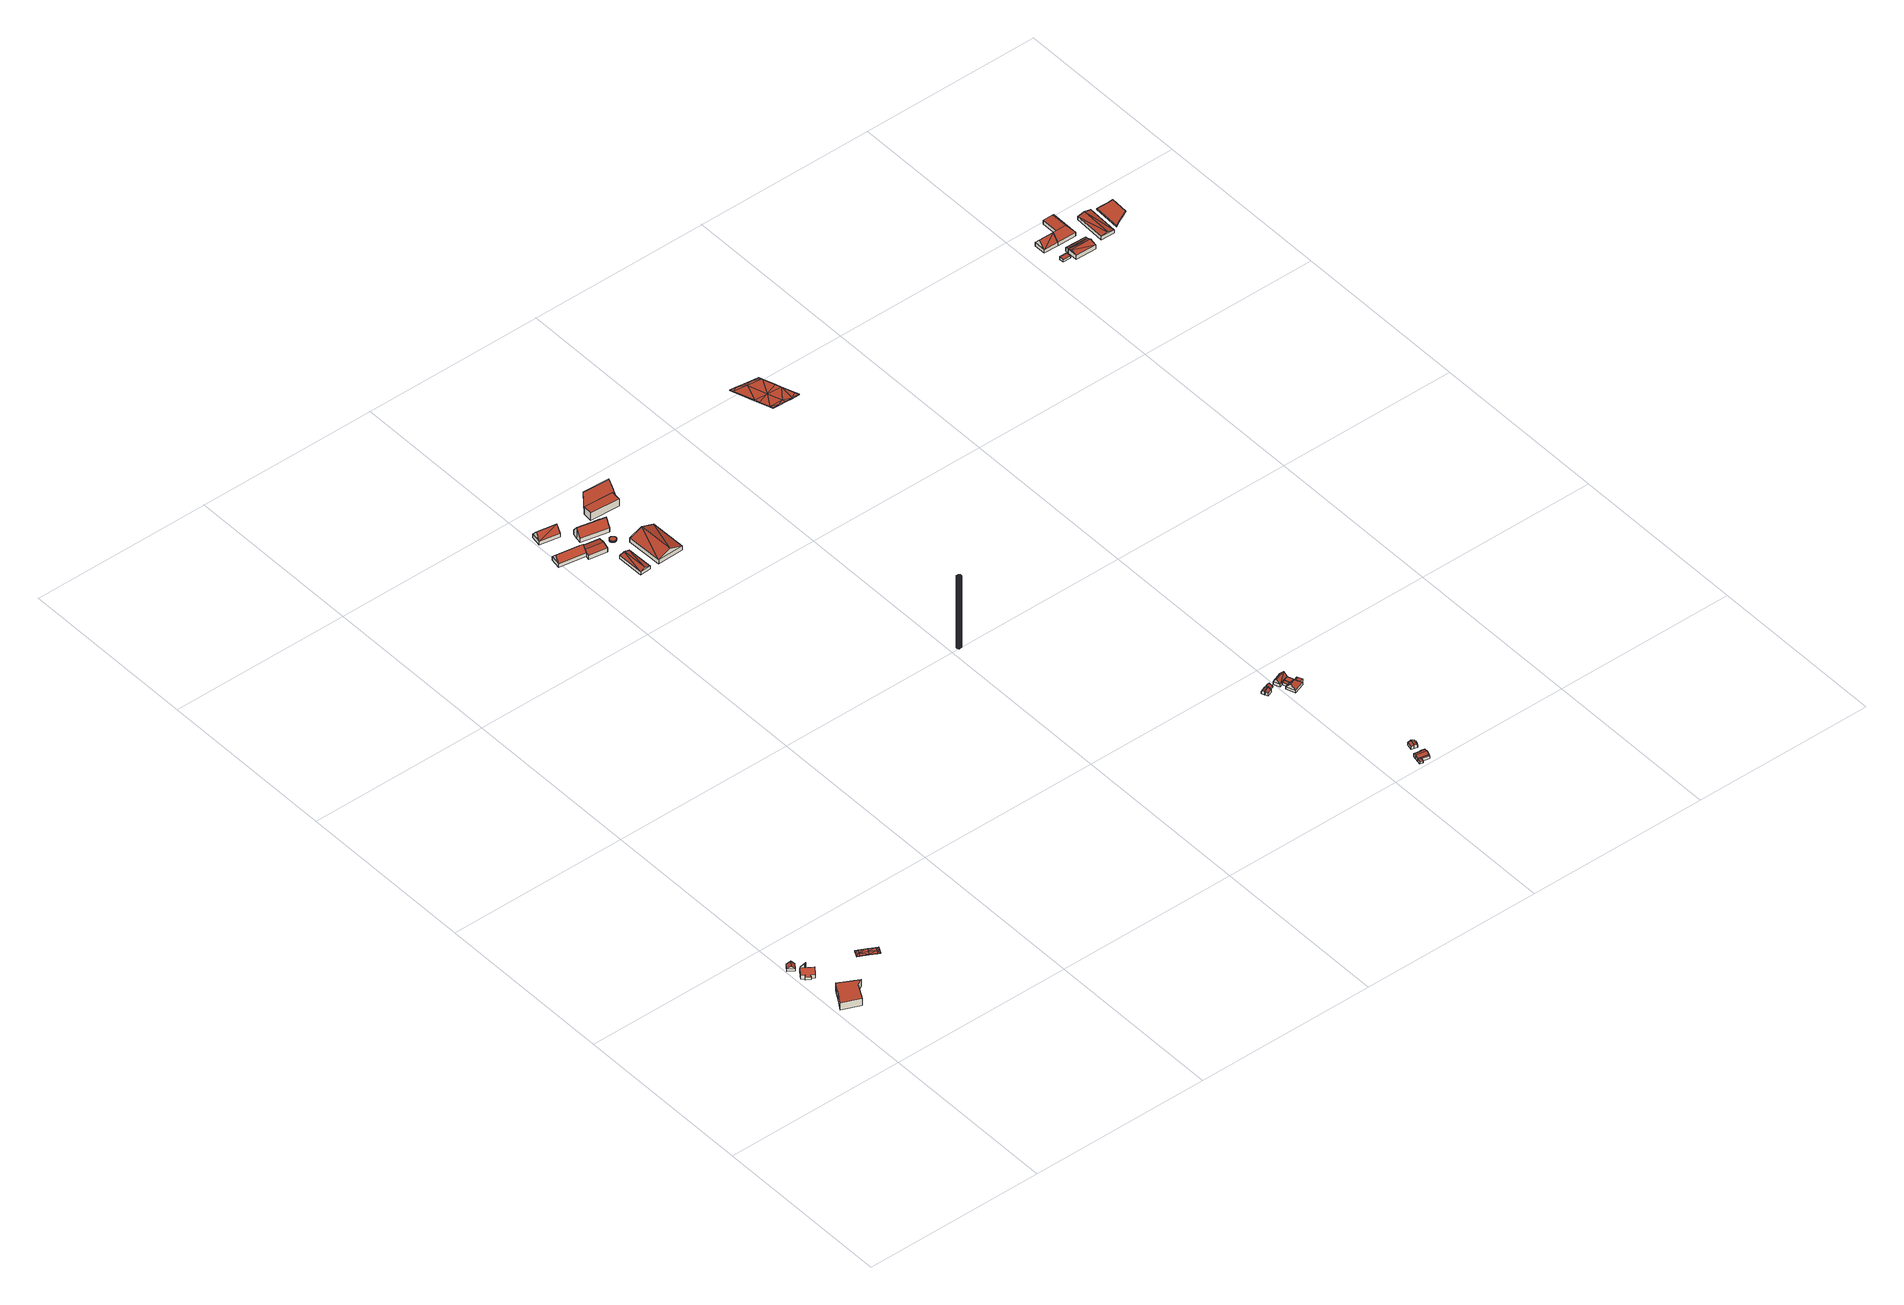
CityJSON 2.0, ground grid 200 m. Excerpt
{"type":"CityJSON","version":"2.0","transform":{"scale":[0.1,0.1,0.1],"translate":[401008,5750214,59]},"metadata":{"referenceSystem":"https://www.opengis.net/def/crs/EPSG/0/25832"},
"CityObjects":{
"building1":{"type":"Building","attributes":{"Gemeindeschluessel":"05515000","Geometrietyp2DReferenz":"3000","function":"51003_1201","roofType":"1000","measuredHeight":9},"geometry":[{"type":"Solid","lod":"2","boundaries":[[[[0,1,2,3]],[[4,5,1,0]],[[6,7,5,4]],[[8,9,7,6]],[[10,11,9,8]],[[12,13,11,10]],[[14,15,13,12]],[[3,2,15,14]],[[12,10,8,6,4,0,3,14]],[[1,5,7,9,11,13,15,2]]]],"semantics":{"surfaces":[{"type":"WallSurface"},{"type":"RoofSurface"},{"type":"GroundSurface"}],"values":[[0,0,0,0,0,0,0,0,1,2]]}}]},
"building2":{"type":"Building","attributes":{"Gemeindeschluessel":"05515000","Geometrietyp2DReferenz":"3000","function":"31001_2460","roofType":"3100","measuredHeight":5.91},"geometry":[{"type":"Solid","lod":"2","boundaries":[[[[16,17,18,19]],[[20,21,17,16]],[[22,23,21,20]],[[19,18,23,22]],[[16,24,20]],[[22,25,19]],[[19,25,24,16]],[[20,24,25,22]],[[17,21,23,18]]]],"semantics":{"surfaces":[{"type":"WallSurface"},{"type":"RoofSurface"},{"type":"GroundSurface"}],"values":[[0,0,0,0,0,0,1,1,2]]}}]},
"building3":{"type":"Building","attributes":{"Gemeindeschluessel":"05515000","Geometrietyp2DReferenz":"3000","function":"31001_1000","roofType":"3100","measuredHeight":9.45},"address":[{"country":"Germany","locality":"Münster","thoroughfareNumber":"123","thoroughfareName":"Am Kattwinkel"}],"geometry":[{"type":"Solid","lod":"2","boundaries":[[[[26,27,28,29]],[[30,31,27,26]],[[32,33,31,30]],[[34,35,33,32]],[[36,37,35,34]],[[38,39,37,36]],[[40,41,39,38]],[[42,43,41,40]],[[44,45,43,42]],[[46,47,45,44]],[[48,49,47,46]],[[50,51,49,48]],[[52,53,51,50]],[[29,28,53,52]],[[46,44,42,40,38,36,34,48]],[[32,30,26,29,52,50,48,34]],[[27,31,33,35,37,39,41,43,45,47,49,51,53,28]]]],"semantics":{"surfaces":[{"type":"WallSurface"},{"type":"RoofSurface"},{"type":"GroundSurface"}],"values":[[0,0,0,0,0,0,0,0,0,0,0,0,0,0,1,1,2]]}}]},
"building4":{"type":"Building","attributes":{"Gemeindeschluessel":"05515000","Geometrietyp2DReferenz":"3000","function":"51009_1610","roofType":"2100","measuredHeight":10.17},"geometry":[{"type":"Solid","lod":"2","boundaries":[[[[54,55,56,57]],[[58,59,55,54]],[[60,61,59,58]],[[57,56,61,60]],[[58,54,57,60]],[[55,59,61,56]]]],"semantics":{"surfaces":[{"type":"WallSurface"},{"type":"RoofSurface"},{"type":"GroundSurface"}],"values":[[0,0,0,0,1,2]]}}]},
"building5":{"type":"Building","attributes":{"Geometrietyp2DReferenz":"2000","Gemeindeschluessel":"05515000","function":"53001_1800","roofType":"9999","measuredHeight":1},"geometry":[{"type":"Solid","lod":"2","boundaries":[[[[62,63,64]],[[63,65,64]],[[66,67,62]],[[67,63,62]],[[68,69,66]],[[69,67,66]],[[70,71,68]],[[71,69,68]],[[72,73,70]],[[73,71,70]],[[74,75,72]],[[75,73,72]],[[76,77,74]],[[77,75,74]],[[78,79,76]],[[79,77,76]],[[80,81,78]],[[81,79,78]],[[82,83,80]],[[83,81,80]],[[84,85,82]],[[85,83,82]],[[64,65,84]],[[65,85,84]],[[86,65,67]],[[67,65,63]],[[87,86,69]],[[69,86,67]],[[88,87,71]],[[71,87,69]],[[75,88,71]],[[75,71,73]],[[83,85,86]],[[86,85,65]],[[81,83,86]],[[81,86,87]],[[79,81,88]],[[88,81,87]],[[77,79,88]],[[77,88,75]],[[89,66,64]],[[66,62,64]],[[90,68,89]],[[68,66,89]],[[91,70,90]],[[70,68,90]],[[74,70,91]],[[74,72,70]],[[82,89,84]],[[89,64,84]],[[80,89,82]],[[80,90,89]],[[78,91,80]],[[91,90,80]],[[76,91,78]],[[76,74,91]]]],"semantics":{"surfaces":[{"type":"WallSurface"},{"type":"GroundSurface"},{"type":"RoofSurface"}],"values":[[0,0,0,0,0,0,0,0,0,0,0,0,0,0,0,0,0,0,0,0,0,0,0,0,1,1,1,1,1,1,1,1,1,1,1,1,1,1,1,1,2,2,2,2,2,2,2,2,2,2,2,2,2,2,2,2]]}}]},
"building6":{"type":"Building","attributes":{"Gemeindeschluessel":"05515000","Geometrietyp2DReferenz":"3000","function":"31001_2700","roofType":"3100","measuredHeight":10.46},"geometry":[{"type":"Solid","lod":"2","boundaries":[[[[92,93,94,95]],[[96,97,93,92]],[[98,99,97,96]],[[95,94,99,98]],[[92,100,96]],[[98,101,95]],[[95,101,100,92]],[[96,100,101,98]],[[93,97,99,94]]]],"semantics":{"surfaces":[{"type":"WallSurface"},{"type":"RoofSurface"},{"type":"GroundSurface"}],"values":[[0,0,0,0,0,0,1,1,2]]}}]},
"building7":{"type":"Building","attributes":{"name":"Haus Tinnen","Gemeindeschluessel":"05515000","Geometrietyp2DReferenz":"3000","function":"31001_1000","roofType":"3100","measuredHeight":11.21},"address":[{"country":"Germany","locality":"Münster","thoroughfareNumber":"26","thoroughfareName":"Haus Tinnen"}],"geometry":[{"type":"Solid","lod":"2","boundaries":[[[[102,103,104,105]],[[106,107,103,102]],[[108,109,107,106]],[[105,104,109,108]],[[102,110,106]],[[108,111,105]],[[111,110,102]],[[102,105,111]],[[110,111,108]],[[108,106,110]],[[103,107,109,104]]]],"semantics":{"surfaces":[{"type":"WallSurface"},{"type":"RoofSurface"},{"type":"GroundSurface"}],"values":[[0,0,0,0,0,0,1,1,1,1,2]]}}]},
"building8":{"type":"Building","attributes":{"Gemeindeschluessel":"05515000","Geometrietyp2DReferenz":"3000","function":"31001_2700","roofType":"3100","measuredHeight":6.57},"geometry":[{"type":"Solid","lod":"2","boundaries":[[[[112,94,113,114]],[[115,116,94,112]],[[117,118,116,115]],[[119,120,118,117]],[[121,122,120,119]],[[123,124,122,121]],[[125,126,124,123]],[[127,128,126,125]],[[129,130,128,127]],[[114,113,130,129]],[[123,121,119,117,115,125]],[[112,114,129,127,125,115]],[[94,116,118,120,122,124,126,128,130,113]]]],"semantics":{"surfaces":[{"type":"WallSurface"},{"type":"RoofSurface"},{"type":"GroundSurface"}],"values":[[0,0,0,0,0,0,0,0,0,0,1,1,2]]}}]},
"building9":{"type":"Building","attributes":{"Gemeindeschluessel":"05515000","Geometrietyp2DReferenz":"3000","function":"31001_2700","roofType":"3100","measuredHeight":5.17},"geometry":[{"type":"Solid","lod":"2","boundaries":[[[[131,132,133,134]],[[135,136,132,131]],[[137,138,136,135]],[[134,133,138,137]],[[131,139,135]],[[137,140,134]],[[134,140,139]],[[139,131,134]],[[140,137,135]],[[135,139,140]],[[132,136,138,133]]]],"semantics":{"surfaces":[{"type":"WallSurface"},{"type":"RoofSurface"},{"type":"GroundSurface"}],"values":[[0,0,0,0,0,0,1,1,1,1,2]]}}]},
"building10":{"type":"Building","attributes":{"Gemeindeschluessel":"05515000","Geometrietyp2DReferenz":"3000","function":"31001_2700"},"children":["building10-1","building10-2"]},
"building10-1":{"type":"BuildingPart","attributes":{"roofType":"3100","measuredHeight":13.38},"parents":["building10"],"geometry":[{"type":"Solid","lod":"2","boundaries":[[[[141,142,143,144]],[[145,146,142,141]],[[147,148,146,145]],[[149,150,151,152,153]],[[154,155,150,149]],[[156,157,155,154]],[[158,159,157,156]],[[144,143,159,158]],[[149,153,147,145,141,144,154]],[[158,156,154,144]],[[142,146,151,150,155,157,159,143]],[[148,147,153,152]],[[151,146,148,152]]]],"semantics":{"surfaces":[{"type":"WallSurface"},{"type":"RoofSurface"},{"type":"GroundSurface"},{"type":"ClosureSurface"}],"values":[[0,0,0,0,0,0,0,0,1,1,2,0,3]]}}]},
"building10-2":{"type":"BuildingPart","attributes":{"roofType":"2100","measuredHeight":3.61},"parents":["building10"],"geometry":[{"type":"Solid","lod":"2","boundaries":[[[[160,161,146,148]],[[162,163,161,160]],[[152,151,163,162]],[[160,148,152,162]],[[146,161,163,151]],[[146,151,152,148]]]],"semantics":{"surfaces":[{"type":"WallSurface"},{"type":"RoofSurface"},{"type":"GroundSurface"},{"type":"ClosureSurface"}],"values":[[0,0,0,1,2,3]]}}]},
"building11":{"type":"Building","attributes":{"Gemeindeschluessel":"05515000","Geometrietyp2DReferenz":"3000","function":"51003_1201","roofType":"1000","measuredHeight":1.55},"geometry":[{"type":"Solid","lod":"2","boundaries":[[[[164,165,166,167]],[[168,169,165,164]],[[170,171,169,168]],[[172,173,171,170]],[[174,175,173,172]],[[176,177,175,174]],[[178,179,177,176]],[[180,181,179,178]],[[182,183,181,180]],[[184,185,183,182]],[[186,187,185,184]],[[188,189,187,186]],[[190,191,189,188]],[[192,193,191,190]],[[194,195,193,192]],[[196,197,195,194]],[[198,199,197,196]],[[200,201,199,198]],[[202,203,201,200]],[[204,205,203,202]],[[206,207,205,204]],[[208,209,207,206]],[[210,211,209,208]],[[212,213,211,210]],[[214,215,213,212]],[[216,217,215,214]],[[218,219,217,216]],[[220,221,219,218]],[[222,223,221,220]],[[224,225,223,222]],[[226,227,225,224]],[[228,229,227,226]],[[230,231,229,228]],[[232,233,231,230]],[[234,235,233,232]],[[236,237,235,234]],[[238,239,237,236]],[[240,241,239,238]],[[242,243,241,240]],[[244,245,243,242]],[[246,247,245,244]],[[248,249,247,246]],[[250,251,249,248]],[[252,253,251,250]],[[254,255,253,252]],[[256,257,255,254]],[[258,259,257,256]],[[260,261,259,258]],[[262,263,261,260]],[[264,265,263,262]],[[266,267,265,264]],[[268,269,267,266]],[[270,271,269,268]],[[272,273,271,270]],[[274,275,273,272]],[[276,277,275,274]],[[278,279,277,276]],[[280,281,279,278]],[[282,283,281,280]],[[284,285,283,282]],[[286,287,285,284]],[[288,289,287,286]],[[290,291,289,288]],[[292,293,291,290]],[[294,295,293,292]],[[296,297,295,294]],[[298,299,297,296]],[[300,301,299,298]],[[302,303,301,300]],[[304,305,303,302]],[[306,307,305,304]],[[308,309,307,306]],[[310,311,309,308]],[[312,313,311,310]],[[314,315,313,312]],[[316,317,315,314]],[[167,166,317,316]],[[314,312,310,308,306,304,302,300,298,296,294,292,290,288,286,284,282,280,278,276,274,272,270,268,266,264,262,260,258,256,254,252,250,248,246,244,242,240,238,236,234,232,230,228,226,224,222,220,218,216,214,212,210,208,206,204,202,200,198,196,194,192,190,188,186,184,182,180,178,176,174,172,170,168,164,167,316]],[[165,169,171,173,175,177,179,181,183,185,187,189,191,193,195,197,199,201,203,205,207,209,211,213,215,217,219,221,223,225,227,229,231,233,235,237,239,241,243,245,247,249,251,253,255,257,259,261,263,265,267,269,271,273,275,277,279,281,283,285,287,289,291,293,295,297,299,301,303,305,307,309,311,313,315,317,166]]]],"semantics":{"surfaces":[{"type":"WallSurface"},{"type":"RoofSurface"},{"type":"GroundSurface"}],"values":[[0,0,0,0,0,0,0,0,0,0,0,0,0,0,0,0,0,0,0,0,0,0,0,0,0,0,0,0,0,0,0,0,0,0,0,0,0,0,0,0,0,0,0,0,0,0,0,0,0,0,0,0,0,0,0,0,0,0,0,0,0,0,0,0,0,0,0,0,0,0,0,0,0,0,0,0,0,1,2]]}}]},
"building12":{"type":"Building","attributes":{"Gemeindeschluessel":"05515000","Geometrietyp2DReferenz":"3000","function":"31001_2700","roofType":"3100","measuredHeight":10.9},"geometry":[{"type":"Solid","lod":"2","boundaries":[[[[318,319,320,321]],[[322,323,319,318]],[[324,325,323,322]],[[321,320,325,324]],[[318,326,322]],[[324,327,321]],[[321,327,326]],[[326,318,321]],[[327,324,322]],[[322,326,327]],[[319,323,325,320]]]],"semantics":{"surfaces":[{"type":"WallSurface"},{"type":"RoofSurface"},{"type":"GroundSurface"}],"values":[[0,0,0,0,0,0,1,1,1,1,2]]}}]},
"building13":{"type":"Building","attributes":{"Gemeindeschluessel":"05515000","Geometrietyp2DReferenz":"3000","function":"51003_1201"},"children":["building13-1","building13-2"]},
"building13-1":{"type":"BuildingPart","attributes":{"roofType":"1000","measuredHeight":2.46},"parents":["building13"],"geometry":[{"type":"Solid","lod":"2","boundaries":[[[[328,329,330,331]],[[332,333,329,328]],[[334,335,333,332]],[[336,337,338,339]],[[340,341,337,336]],[[331,330,341,340]],[[336,339,334,332,328,331,340]],[[329,333,335,338,337,341,330]],[[335,334,339,338]]]],"semantics":{"surfaces":[{"type":"WallSurface"},{"type":"RoofSurface"},{"type":"GroundSurface"},{"type":"ClosureSurface"}],"values":[[0,0,0,0,0,0,1,2,3]]}}]},
"building13-2":{"type":"BuildingPart","attributes":{"roofType":"1000","measuredHeight":9},"parents":["building13"],"geometry":[{"type":"Solid","lod":"2","boundaries":[[[[342,343,335,334,344]],[[345,346,343,342]],[[347,339,338,346,345]],[[342,344,347,345]],[[335,343,346,338]],[[339,347,344,334]],[[335,338,339,334]]]],"semantics":{"surfaces":[{"type":"WallSurface"},{"type":"RoofSurface"},{"type":"GroundSurface"},{"type":"ClosureSurface"}],"values":[[0,0,0,1,2,0,3]]}}]},
"building14":{"type":"Building","attributes":{"Geometrietyp2DReferenz":"1000","Gemeindeschluessel":"05515000","function":"51002_1220","roofType":"9999","measuredHeight":88.17},"geometry":[{"type":"Solid","lod":"2","boundaries":[[[[348,349,350]],[[349,351,350]],[[352,353,348]],[[353,349,348]],[[354,355,352]],[[355,353,352]],[[356,357,354]],[[357,355,354]],[[358,359,356]],[[359,357,356]],[[360,361,358]],[[361,359,358]],[[362,363,360]],[[363,361,360]],[[364,365,362]],[[365,363,362]],[[366,367,364]],[[367,365,364]],[[368,369,366]],[[369,367,366]],[[370,371,368]],[[371,369,368]],[[372,373,370]],[[373,371,370]],[[374,375,372]],[[375,373,372]],[[376,377,374]],[[377,375,374]],[[378,379,376]],[[379,377,376]],[[380,381,378]],[[381,379,378]],[[382,383,380]],[[383,381,380]],[[384,385,382]],[[385,383,382]],[[386,387,384]],[[387,385,384]],[[350,351,386]],[[351,387,386]],[[351,349,387]],[[349,353,387]],[[353,355,387]],[[355,357,387]],[[357,359,387]],[[359,361,387]],[[361,363,387]],[[363,365,387]],[[365,367,387]],[[367,369,387]],[[369,371,387]],[[371,373,387]],[[373,375,387]],[[375,377,387]],[[377,379,387]],[[379,381,387]],[[381,383,387]],[[383,385,387]],[[348,350,352]],[[350,386,352]],[[386,384,352]],[[384,382,352]],[[382,380,352]],[[380,378,352]],[[378,376,352]],[[376,374,352]],[[374,372,352]],[[372,370,352]],[[370,368,352]],[[368,366,352]],[[366,364,352]],[[364,362,352]],[[362,360,352]],[[360,358,352]],[[358,356,352]],[[356,354,352]]]],"semantics":{"surfaces":[{"type":"WallSurface"},{"type":"GroundSurface"},{"type":"RoofSurface"}],"values":[[0,0,0,0,0,0,0,0,0,0,0,0,0,0,0,0,0,0,0,0,0,0,0,0,0,0,0,0,0,0,0,0,0,0,0,0,0,0,0,0,1,1,1,1,1,1,1,1,1,1,1,1,1,1,1,1,1,1,2,2,2,2,2,2,2,2,2,2,2,2,2,2,2,2,2,2]]}}]},
"building15":{"type":"Building","attributes":{"Gemeindeschluessel":"05515000","Geometrietyp2DReferenz":"3000","function":"51009_1610","roofType":"2100","measuredHeight":3.58},"geometry":[{"type":"Solid","lod":"2","boundaries":[[[[388,389,390,391]],[[392,393,389,388]],[[394,395,393,392]],[[396,397,395,394]],[[398,399,397,396]],[[391,390,399,398]],[[396,394,392,388,391,398]],[[389,393,395,397,399,390]]]],"semantics":{"surfaces":[{"type":"WallSurface"},{"type":"RoofSurface"},{"type":"GroundSurface"}],"values":[[0,0,0,0,0,0,1,2]]}}]},
"building16":{"type":"Building","attributes":{"Gemeindeschluessel":"05515000","Geometrietyp2DReferenz":"3000","function":"31001_2460","roofType":"2100","measuredHeight":5.25},"geometry":[{"type":"Solid","lod":"2","boundaries":[[[[400,401,402,403]],[[404,405,401,400]],[[406,407,405,404]],[[403,402,407,406]],[[404,400,403,406]],[[401,405,407,402]]]],"semantics":{"surfaces":[{"type":"WallSurface"},{"type":"RoofSurface"},{"type":"GroundSurface"}],"values":[[0,0,0,0,1,2]]}}]},
"building17":{"type":"Building","attributes":{"Gemeindeschluessel":"05515000","Geometrietyp2DReferenz":"3000","function":"51009_1610"},"children":["building17-1","building17-2"]},
"building17-1":{"type":"BuildingPart","attributes":{"roofType":"3100","measuredHeight":3.99},"parents":["building17"],"geometry":[{"type":"Solid","lod":"2","boundaries":[[[[408,401,409,410]],[[411,412,401,408]],[[413,402,412,411]],[[414,415,402,413]],[[416,417,415,414]],[[418,419,417,416]],[[420,421,419,418]],[[414,413,411,416]],[[408,410,420,418,416,411]],[[401,412,402,415,417,419,421,409]],[[421,420,410,409]]]],"semantics":{"surfaces":[{"type":"WallSurface"},{"type":"RoofSurface"},{"type":"GroundSurface"},{"type":"ClosureSurface"}],"values":[[0,0,0,0,0,0,0,1,1,2,3]]}}]},
"building17-2":{"type":"BuildingPart","attributes":{"roofType":"2100","measuredHeight":5.2},"parents":["building17"],"geometry":[{"type":"Solid","lod":"2","boundaries":[[[[404,405,422,423]],[[424,410,409,405,404]],[[425,426,421,420,427]],[[423,422,426,425]],[[427,424,404,423,425]],[[405,409,421,426,422]],[[420,410,424,427]],[[421,409,410,420]]]],"semantics":{"surfaces":[{"type":"WallSurface"},{"type":"RoofSurface"},{"type":"GroundSurface"},{"type":"ClosureSurface"}],"values":[[0,0,0,0,1,2,0,3]]}}]},
"building18":{"type":"Building","attributes":{"Gemeindeschluessel":"05515000","Geometrietyp2DReferenz":"3000","function":"31001_1000"},"address":[{"country":"Germany","locality":"Münster","thoroughfareNumber":"18","thoroughfareName":"Feuerstiege"}],"children":["building18-1","building18-2"]},
"building18-1":{"type":"BuildingPart","attributes":{"roofType":"2100","measuredHeight":3.6},"parents":["building18"],"geometry":[{"type":"Solid","lod":"2","boundaries":[[[[428,429,430,394]],[[431,432,433,434]],[[396,435,432,431]],[[394,430,435,396]],[[431,434,428,394,396]],[[429,433,432,435,430]],[[429,428,434,433]]]],"semantics":{"surfaces":[{"type":"WallSurface"},{"type":"RoofSurface"},{"type":"GroundSurface"},{"type":"ClosureSurface"}],"values":[[0,0,0,0,1,2,3]]}}]},
"building18-2":{"type":"BuildingPart","attributes":{"roofType":"3100","measuredHeight":4.94},"parents":["building18"],"geometry":[{"type":"Solid","lod":"2","boundaries":[[[[436,437,438,388]],[[439,440,437,436]],[[441,442,440,439]],[[443,444,442,441]],[[445,446,444,443]],[[447,448,446,445]],[[449,434,433,448,447]],[[388,438,429,428,392]],[[445,443,441,439,436,447]],[[388,392,449,447,436]],[[437,440,442,444,446,448,433,429,438]],[[428,434,449,392]],[[429,433,434,428]]]],"semantics":{"surfaces":[{"type":"WallSurface"},{"type":"RoofSurface"},{"type":"GroundSurface"},{"type":"ClosureSurface"}],"values":[[0,0,0,0,0,0,0,0,1,1,2,0,3]]}}]},
"building19":{"type":"Building","attributes":{"Gemeindeschluessel":"05515000","Geometrietyp2DReferenz":"3000","function":"31001_2460","roofType":"3100","measuredHeight":4.49},"geometry":[{"type":"Solid","lod":"2","boundaries":[[[[450,451,452,453]],[[454,455,451,450]],[[456,457,455,454]],[[458,459,457,456]],[[460,461,459,458]],[[462,463,461,460]],[[464,465,463,462]],[[466,467,465,464]],[[468,469,467,466]],[[453,452,469,468]],[[462,460,458,464]],[[456,454,450,453,468,466,464,458]],[[451,455,457,459,461,463,465,467,469,452]]]],"semantics":{"surfaces":[{"type":"WallSurface"},{"type":"RoofSurface"},{"type":"GroundSurface"}],"values":[[0,0,0,0,0,0,0,0,0,0,1,1,2]]}}]},
"building20":{"type":"Building","attributes":{"Gemeindeschluessel":"05515000","Geometrietyp2DReferenz":"3000","function":"51009_1610","roofType":"2100","measuredHeight":3.07},"geometry":[{"type":"Solid","lod":"2","boundaries":[[[[470,471,472,473]],[[474,475,471,470]],[[476,477,475,474]],[[473,472,477,476]],[[474,470,473,476]],[[471,475,477,472]]]],"semantics":{"surfaces":[{"type":"WallSurface"},{"type":"RoofSurface"},{"type":"GroundSurface"}],"values":[[0,0,0,0,1,2]]}}]},
"building21":{"type":"Building","attributes":{"Gemeindeschluessel":"05515000","Geometrietyp2DReferenz":"3000","function":"31001_2700","roofType":"5000","measuredHeight":8},"geometry":[{"type":"Solid","lod":"2","boundaries":[[[[478,479,480,481]],[[482,483,479,478]],[[484,477,483,482]],[[485,475,477,484]],[[486,487,475,485]],[[481,480,487,486]],[[478,481,488,489]],[[488,486,489]],[[485,484,482,489,486]],[[489,482,478]],[[488,481,486]],[[479,483,477,475,487,480]]]],"semantics":{"surfaces":[{"type":"WallSurface"},{"type":"RoofSurface"},{"type":"GroundSurface"}],"values":[[0,0,0,0,0,0,1,1,1,0,0,2]]}}]},
"building22":{"type":"Building","attributes":{"Gemeindeschluessel":"05515000","Geometrietyp2DReferenz":"3000","function":"31001_1000","roofType":"5000","measuredHeight":8.27},"address":[{"country":"Germany","locality":"Münster","thoroughfareNumber":"24","thoroughfareName":"Feuerstiege"}],"geometry":[{"type":"Solid","lod":"2","boundaries":[[[[490,472,471,491]],[[492,477,472,490]],[[493,483,477,492]],[[494,495,483,493]],[[496,497,495,494]],[[498,499,497,496]],[[500,501,499,498]],[[502,503,501,500]],[[504,505,503,502]],[[506,507,505,504]],[[491,471,507,506]],[[506,504,508]],[[509,510,508,504,502,511]],[[511,502,500,512]],[[512,500,498,513]],[[498,496,513]],[[511,512,513,496,494,509]],[[514,510,509,494,493,515]],[[493,492,515]],[[515,492,490,514]],[[510,514,490]],[[510,490,491]],[[508,510,491]],[[491,506,508]],[[472,477,483,495,497,499,501,503,505,507,471]]]],"semantics":{"surfaces":[{"type":"WallSurface"},{"type":"RoofSurface"},{"type":"GroundSurface"}],"values":[[0,0,0,0,0,0,0,0,0,0,0,0,1,1,1,1,1,1,1,1,1,1,1,1,2]]}}]},
"building23":{"type":"Building","attributes":{"Geometrietyp2DReferenz":"3000","Gemeindeschluessel":"05515000","function":"53001_1800","roofType":"9999","measuredHeight":1},"geometry":[{"type":"Solid","lod":"2","boundaries":[[[[516,517,518]],[[517,519,518]],[[520,521,516]],[[521,517,516]],[[522,523,520]],[[523,521,520]],[[524,525,522]],[[525,523,522]],[[526,527,524]],[[527,525,524]],[[528,529,526]],[[529,527,526]],[[530,531,528]],[[531,529,528]],[[532,533,530]],[[533,531,530]],[[534,535,532]],[[535,533,532]],[[536,537,534]],[[537,535,534]],[[538,539,536]],[[539,537,536]],[[540,541,538]],[[541,539,538]],[[542,543,540]],[[543,541,540]],[[544,545,542]],[[545,543,542]],[[546,547,544]],[[547,545,544]],[[548,549,546]],[[549,547,546]],[[550,551,548]],[[551,549,548]],[[518,519,550]],[[519,551,550]],[[517,552,519]],[[523,525,553]],[[523,553,552]],[[552,517,523]],[[523,517,521]],[[531,533,529]],[[527,529,554]],[[554,529,533]],[[527,554,553]],[[553,525,527]],[[535,554,533]],[[552,551,519]],[[549,551,547]],[[543,545,553]],[[552,553,545]],[[552,545,551]],[[551,545,547]],[[553,554,541]],[[541,554,537]],[[541,537,539]],[[553,541,543]],[[554,535,537]],[[516,518,555]],[[522,556,524]],[[522,555,556]],[[555,522,516]],[[522,520,516]],[[530,528,532]],[[526,557,528]],[[557,532,528]],[[526,556,557]],[[556,526,524]],[[534,532,557]],[[555,518,550]],[[548,546,550]],[[542,556,544]],[[555,544,556]],[[555,550,544]],[[550,546,544]],[[556,540,557]],[[540,536,557]],[[540,538,536]],[[556,542,540]],[[557,536,534]]]],"semantics":{"surfaces":[{"type":"WallSurface"},{"type":"GroundSurface"},{"type":"RoofSurface"}],"values":[[0,0,0,0,0,0,0,0,0,0,0,0,0,0,0,0,0,0,0,0,0,0,0,0,0,0,0,0,0,0,0,0,0,0,0,0,1,1,1,1,1,1,1,1,1,1,1,1,1,1,1,1,1,1,1,1,1,1,2,2,2,2,2,2,2,2,2,2,2,2,2,2,2,2,2,2,2,2,2,2]]}}]},
"building24":{"type":"Building","attributes":{"Gemeindeschluessel":"05515000","Geometrietyp2DReferenz":"3000","function":"51009_1611","roofType":"2100","measuredHeight":3.42},"geometry":[{"type":"Solid","lod":"2","boundaries":[[[[558,559,560,561]],[[562,563,559,558]],[[564,565,563,562]],[[561,560,565,564]],[[562,558,561,564]],[[559,563,565,560]]]],"semantics":{"surfaces":[{"type":"WallSurface"},{"type":"RoofSurface"},{"type":"GroundSurface"}],"values":[[0,0,0,0,1,2]]}}]},
"building25":{"type":"Building","attributes":{"Gemeindeschluessel":"05515000","Geometrietyp2DReferenz":"3000","function":"31001_1000","roofType":"3100","measuredHeight":12.19},"address":[{"country":"Germany","locality":"Münster","thoroughfareNumber":"88","thoroughfareName":"Haus Kappenberg"}],"geometry":[{"type":"Solid","lod":"2","boundaries":[[[[566,567,568,569]],[[570,571,567,566]],[[572,573,571,570]],[[569,568,573,572]],[[566,574,570]],[[572,575,569]],[[575,574,566]],[[566,569,575]],[[574,575,572]],[[572,570,574]],[[567,571,573,568]]]],"semantics":{"surfaces":[{"type":"WallSurface"},{"type":"RoofSurface"},{"type":"GroundSurface"}],"values":[[0,0,0,0,0,0,1,1,1,1,2]]}}]},
"building26":{"type":"Building","attributes":{"Gemeindeschluessel":"05515000","Geometrietyp2DReferenz":"3000","function":"31001_2700","roofType":"3100","measuredHeight":7.04},"geometry":[{"type":"Solid","lod":"2","boundaries":[[[[576,577,578,579]],[[580,581,577,576]],[[582,583,581,580]],[[579,578,583,582]],[[576,584,580]],[[582,585,579]],[[584,576,579]],[[579,585,584]],[[580,584,585]],[[585,582,580]],[[577,581,583,578]]]],"semantics":{"surfaces":[{"type":"WallSurface"},{"type":"RoofSurface"},{"type":"GroundSurface"}],"values":[[0,0,0,0,0,0,1,1,1,1,2]]}}]},
"building27":{"type":"Building","attributes":{"Gemeindeschluessel":"05515000","Geometrietyp2DReferenz":"3000","function":"51009_1610","roofType":"2100","measuredHeight":5.49},"geometry":[{"type":"Solid","lod":"2","boundaries":[[[[586,577,587,588]],[[589,578,577,586]],[[590,591,578,589]],[[588,587,591,590]],[[589,586,588,590]],[[577,578,591,587]]]],"semantics":{"surfaces":[{"type":"WallSurface"},{"type":"RoofSurface"},{"type":"GroundSurface"}],"values":[[0,0,0,0,1,2]]}}]},
"building28":{"type":"Building","attributes":{"Gemeindeschluessel":"05515000","Geometrietyp2DReferenz":"3000","function":"31001_2700","roofType":"5000","measuredHeight":12.15},"geometry":[{"type":"Solid","lod":"2","boundaries":[[[[592,593,594,595]],[[596,597,593,592]],[[598,599,597,596]],[[600,601,599,598]],[[602,603,601,600]],[[595,594,603,602]],[[604,602,600,605]],[[606,605,600,598,607]],[[598,596,607]],[[607,596,592,606]],[[605,606,592,595,604]],[[595,602,604]],[[593,597,599,601,603,594]]]],"semantics":{"surfaces":[{"type":"WallSurface"},{"type":"RoofSurface"},{"type":"GroundSurface"}],"values":[[0,0,0,0,0,0,1,1,1,1,1,0,2]]}}]},
"building29":{"type":"Building","attributes":{"Gemeindeschluessel":"05515000","Geometrietyp2DReferenz":"3000","function":"31001_2700","roofType":"3100","measuredHeight":5.7},"geometry":[{"type":"Solid","lod":"2","boundaries":[[[[608,609,610,611]],[[612,613,609,608]],[[614,615,613,612]],[[611,610,615,614]],[[608,616,612]],[[614,617,611]],[[617,616,608]],[[608,611,617]],[[614,612,616]],[[616,617,614]],[[609,613,615,610]]]],"semantics":{"surfaces":[{"type":"WallSurface"},{"type":"RoofSurface"},{"type":"GroundSurface"}],"values":[[0,0,0,0,0,0,1,1,1,1,2]]}}]},
"building30":{"type":"Building","attributes":{"Gemeindeschluessel":"05515000","Geometrietyp2DReferenz":"3000","function":"51003_1201","roofType":"1000","measuredHeight":1.35},"geometry":[{"type":"Solid","lod":"2","boundaries":[[[[618,619,620,621]],[[622,623,619,618]],[[624,625,623,622]],[[626,627,625,624]],[[628,629,627,626]],[[630,631,629,628]],[[632,633,631,630]],[[621,620,633,632]],[[630,628,626,624,622,618,621,632]],[[619,623,625,627,629,631,633,620]]]],"semantics":{"surfaces":[{"type":"WallSurface"},{"type":"RoofSurface"},{"type":"GroundSurface"}],"values":[[0,0,0,0,0,0,0,0,1,2]]}}]}
},
"vertices":[
[126,1012,96],[126,1012,6],[52,891,6],[52,891,96],[160,1071,96],[160,1071,6],[196,1129,96],[196,1129,6],[405,1015,96],[405,1015,6],[336,975,96],[336,975,6],[303,914,96],[303,914,6],[245,808,96],[245,808,6],
[49,1669,42],[49,1669,14],[9,1611,14],[9,1611,42],[115,1623,42],[115,1623,14],[74,1566,42],[74,1566,14],[82,1646,73],[42,1588,73],
[131,1502,61],[131,1502,16],[99,1524,16],[99,1524,61],[145,1504,51],[145,1504,16],[211,1458,51],[211,1458,16],[177,1409,110],[177,1409,16],[148,1368,61],[148,1368,16],[114,1392,61],[114,1392,16],[106,1379,46],[106,1379,16],[63,1410,46],[63,1410,16],[71,1422,61],[71,1422,16],[38,1446,61],[38,1446,16],[66,1486,110],[66,1486,16],[100,1535,51],[100,1535,16],[104,1533,51],[104,1533,16],
[145,1504,117],[145,1504,15],[104,1533,15],[104,1533,67],[131,1502,107],[131,1502,15],[99,1524,67],[99,1524,15],
[676,1429,11],[676,1429,1],[657,1393,11],[657,1393,1],[701,1415,11],[701,1415,1],[781,1372,12],[781,1372,2],[851,1334,12],[851,1334,2],[876,1321,12],[876,1321,2],[857,1285,12],[857,1285,2],[838,1250,12],[838,1250,2],[813,1264,12],[813,1264,2],[743,1302,12],[743,1302,2],[663,1345,11],[663,1345,1],[638,1358,11],[638,1358,1],[682,1380,1],[762,1337,2],[832,1299,2],[682,1380,11],[762,1337,12],[832,1299,12],
[1944,7209,74],[1944,7209,29],[2236,7160,29],[2236,7160,74],[1964,7326,74],[1964,7326,29],[2255,7277,74],[2255,7277,29],[1954,7268,133],[2246,7218,133],
[2005,7562,70],[2005,7562,30],[2224,7524,30],[2224,7524,70],[2026,7681,70],[2026,7681,30],[2245,7642,70],[2245,7642,30],[2015,7622,142],[2235,7583,142],
[2236,7160,87],[2237,7160,29],[2237,7160,87],[2241,7192,94],[2241,7192,29],[2255,7273,75],[2255,7273,29],[2261,7272,75],[2261,7272,29],[2260,7264,77],[2260,7264,29],[2454,7231,77],[2454,7231,29],[2441,7157,94],[2441,7157,29],[2428,7084,77],[2428,7084,29],[2230,7118,77],[2230,7118,29],
[2457,6947,62],[2457,6947,26],[2462,6650,26],[2462,6650,62],[2577,6948,62],[2577,6948,26],[2582,6652,62],[2582,6652,26],[2517,6948,78],[2522,6651,78],
[2343,7472,81],[2343,7472,29],[2330,7408,29],[2330,7408,163],[2580,7422,80],[2580,7422,29],[2580,7422,81],[2580,7422,65],[2643,7408,81],[2643,7408,29],[2633,7411,29],[2633,7411,65],[2633,7411,81],[2630,7345,163],[2630,7345,29],[2617,7282,81],[2617,7282,29],[2317,7345,81],[2317,7345,29],
[2588,7464,57],[2588,7464,29],[2642,7453,57],[2642,7453,29],
[2535,7175,45],[2535,7175,29],[2535,7174,29],[2535,7174,45],[2535,7178,45],[2535,7178,29],[2536,7182,45],[2536,7182,29],[2536,7185,45],[2536,7185,29],[2536,7186,45],[2536,7186,29],[2537,7189,45],[2537,7189,29],[2538,7190,45],[2538,7190,29],[2539,7193,45],[2539,7193,29],[2539,7194,45],[2539,7194,29],[2541,7197,45],[2541,7197,29],[2542,7197,45],[2542,7197,29],[2544,7200,45],[2544,7200,29],[2544,7201,45],[2544,7201,29],[2547,7204,45],[2547,7204,29],[2548,7204,45],[2548,7204,29],[2551,7206,45],[2551,7206,29],[2552,7207,45],[2552,7207,29],[2555,7209,45],[2555,7209,29],[2556,7209,45],[2556,7209,29],[2559,7210,45],[2559,7210,29],[2561,7211,45],[2561,7211,29],[2565,7212,45],[2565,7212,29],[2568,7212,45],[2568,7212,29],[2569,7212,45],[2569,7212,29],[2573,7212,45],[2573,7212,29],[2577,7211,45],[2577,7211,29],[2581,7210,45],[2581,7210,29],[2585,7209,45],[2585,7209,29],[2588,7207,45],[2588,7207,29],[2591,7205,45],[2591,7205,29],[2593,7203,45],[2593,7203,29],[2595,7201,45],[2595,7201,29],[2597,7199,45],[2597,7199,29],[2599,7197,45],[2599,7197,29],[2600,7195,45],[2600,7195,29],[2601,7192,45],[2601,7192,29],[2602,7190,45],[2602,7190,29],[2603,7187,45],[2603,7187,29],[2604,7185,45],[2604,7185,29],[2604,7181,45],[2604,7181,29],[2605,7178,45],[2605,7178,29],[2605,7174,45],[2605,7174,29],[2604,7171,45],[2604,7171,29],[2603,7167,45],[2603,7167,29],[2602,7163,45],[2602,7163,29],[2600,7159,45],[2600,7159,29],[2599,7158,45],[2599,7158,29],[2597,7155,45],[2597,7155,29],[2594,7153,45],[2594,7153,29],[2593,7152,45],[2593,7152,29],[2591,7150,45],[2591,7150,29],[2590,7149,45],[2590,7149,29],[2586,7147,45],[2586,7147,29],[2586,7146,45],[2586,7146,29],[2582,7145,45],[2582,7145,29],[2577,7143,45],[2577,7143,29],[2573,7143,45],[2573,7143,29],[2569,7143,45],[2569,7143,29],[2568,7143,45],[2568,7143,29],[2564,7143,45],[2564,7143,29],[2561,7144,45],[2561,7144,29],[2560,7144,45],[2560,7144,29],[2557,7145,45],[2557,7145,29],[2553,7147,45],[2553,7147,29],[2550,7149,45],[2550,7149,29],[2548,7151,45],[2548,7151,29],[2545,7153,45],[2545,7153,29],[2544,7155,45],[2544,7155,29],[2542,7157,45],[2542,7157,29],[2540,7159,45],[2540,7159,29],[2540,7160,45],[2540,7160,29],[2539,7161,45],[2539,7161,29],[2538,7163,45],[2538,7163,29],[2537,7166,45],[2537,7166,29],[2537,7168,45],[2537,7168,29],[2536,7171,45],[2536,7171,29],
[2674,7056,77],[2674,7056,27],[2682,6654,27],[2682,6654,77],[2967,7062,77],[2967,7062,27],[2975,6659,77],[2975,6659,27],[2821,7059,136],[2829,6657,136],
[3018,7722,51],[3018,7722,26],[3063,7824,26],[3063,7824,51],[2964,7604,51],[2964,7604,26],[2927,7606,51],[2927,7606,26],[2692,7742,51],[2692,7742,26],[2598,7625,26],[2598,7625,51],[2766,7840,51],[2766,7840,26],
[2918,7500,116],[2918,7500,26],[2927,7606,116],[2588,7521,116],[2588,7521,26],[2598,7625,116],
[4094,3996,924],[4094,3996,42],[4089,4002,924],[4089,4002,42],[4096,3989,924],[4096,3989,42],[4096,3981,924],[4096,3981,42],[4094,3973,924],[4094,3973,42],[4089,3967,924],[4089,3967,42],[4083,3962,924],[4083,3962,42],[4075,3960,924],[4075,3960,42],[4067,3960,924],[4067,3960,42],[4060,3962,924],[4060,3962,42],[4054,3967,924],[4054,3967,42],[4049,3973,924],[4049,3973,42],[4047,3981,924],[4047,3981,42],[4047,3989,924],[4047,3989,42],[4049,3996,924],[4049,3996,42],[4054,4002,924],[4054,4002,42],[4060,4007,924],[4060,4007,42],[4067,4009,924],[4067,4009,42],[4075,4009,924],[4075,4009,42],[4083,4007,924],[4083,4007,42],
[6312,52,81],[6312,52,45],[6303,15,45],[6303,15,67],[6341,45,81],[6341,45,45],[6337,32,76],[6337,32,45],[6344,30,76],[6344,30,45],[6338,6,67],[6338,6,45],
[5886,1692,89],[5886,1692,37],[5872,1728,37],[5872,1728,64],[5821,1666,89],[5821,1666,37],[5807,1702,64],[5807,1702,37],
[5886,1692,66],[5877,1689,37],[5877,1689,66],[5879,1710,77],[5879,1710,37],[5872,1728,59],[5922,1748,59],[5922,1748,37],[5929,1730,77],[5929,1730,37],[5941,1700,59],[5941,1700,37],[5882,1676,59],[5882,1676,37],
[5834,1634,37],[5834,1634,70],[5877,1689,89],[5890,1656,70],[5890,1656,37],[5882,1676,82],
[6341,45,80],[6341,45,44],[6337,32,44],[6424,11,76],[6424,11,44],[6427,25,44],[6427,25,80],[6344,30,44],
[6321,90,94],[6321,90,44],[6312,52,44],[6330,129,81],[6330,129,44],[6400,112,81],[6400,112,44],[6403,125,76],[6403,125,44],[6449,114,76],[6449,114,44],[6436,63,94],[6436,63,44],[6427,25,81],
[6457,232,68],[6457,232,45],[6464,259,45],[6464,259,68],[6444,235,75],[6444,235,45],[6436,202,75],[6436,202,45],[6404,210,90],[6404,210,45],[6372,218,75],[6372,218,45],[6388,288,75],[6388,288,45],[6421,280,90],[6421,280,45],[6453,272,75],[6453,272,45],[6450,262,75],[6450,262,45],
[6055,1615,66],[6055,1615,38],[6089,1628,38],[6089,1628,69],[6035,1671,66],[6035,1671,38],[6069,1683,69],[6069,1683,38],
[6090,1772,73],[6090,1772,38],[5972,1728,38],[5972,1728,73],[6117,1702,73],[6117,1702,38],[6069,1683,73],[6035,1671,73],[5999,1657,73],[5999,1657,38],[5985,1693,118],[6104,1737,118],
[6089,1628,68],[6055,1615,68],[6069,1683,68],[6117,1702,68],[6146,1627,68],[6146,1627,38],[6186,1641,68],[6186,1641,38],[6208,1584,68],[6208,1584,38],[6169,1569,68],[6169,1569,38],[6177,1549,68],[6177,1549,38],[6057,1503,68],[6057,1503,38],[6020,1602,68],[6020,1602,38],[6039,1552,121],[6121,1573,110],[6107,1579,121],[6122,1573,110],[6129,1587,99],[6168,1602,99],[6123,1613,94],[6101,1671,94],
[4913,7578,76],[4913,7578,66],[4987,7575,75],[4987,7575,65],[4841,7580,76],[4841,7580,66],[4829,7616,76],[4829,7616,66],[4793,7719,76],[4793,7719,66],[4776,7771,76],[4776,7771,66],[4702,7990,77],[4702,7990,67],[4689,8027,77],[4689,8027,67],[4762,8017,77],[4762,8017,67],[4840,8006,77],[4840,8006,67],[4918,7995,77],[4918,7995,67],[5005,7983,77],[5005,7983,67],[5017,7946,76],[5017,7946,66],[5063,7811,76],[5063,7811,66],[5082,7754,76],[5082,7754,66],[5132,7607,76],[5132,7607,66],[5145,7571,75],[5145,7571,65],[5062,7573,75],[5062,7573,65],[4974,7611,66],[4922,7763,66],[4853,7969,67],[4974,7611,76],[4922,7763,76],[4853,7969,77],
[8290,7417,75],[8290,7417,47],[8290,7467,47],[8290,7467,81],[8203,7417,75],[8203,7417,47],[8203,7467,81],[8203,7467,47],
[8149,7624,90],[8149,7624,47],[8307,7624,47],[8307,7624,90],[8149,7756,90],[8149,7756,47],[8307,7754,90],[8307,7754,47],[8149,7690,169],[8307,7689,169],
[8553,7487,95],[8553,7487,45],[8320,7489,45],[8320,7489,95],[8553,7368,95],[8553,7368,45],[8319,7369,95],[8319,7369,45],[8553,7440,115],[8319,7441,115],
[8553,7487,100],[8557,7519,45],[8557,7519,88],[8320,7489,100],[8321,7521,88],[8321,7521,45],
[8397,7753,91],[8397,7753,45],[8307,7754,45],[8307,7754,91],[8399,7940,91],[8399,7940,45],[8526,7939,91],[8526,7939,45],[8523,7623,91],[8523,7623,45],[8307,7624,91],[8307,7624,45],[8307,7689,167],[8458,7688,167],[8460,7690,165],[8462,7876,165],
[8685,7782,85],[8685,7782,44],[8671,7429,44],[8671,7429,85],[8837,7777,85],[8837,7777,44],[8824,7424,85],[8824,7424,44],[8761,7780,101],[8748,7426,101],
[8955,7507,61],[8955,7507,47],[9018,7539,47],[9018,7539,61],[8892,7472,61],[8892,7472,47],[8904,7773,61],[8904,7773,47],[8967,7772,61],[8967,7772,47],[9028,7771,61],[9028,7771,47],[9098,7772,61],[9098,7772,47],[9088,7576,61],[9088,7576,47]
]}
